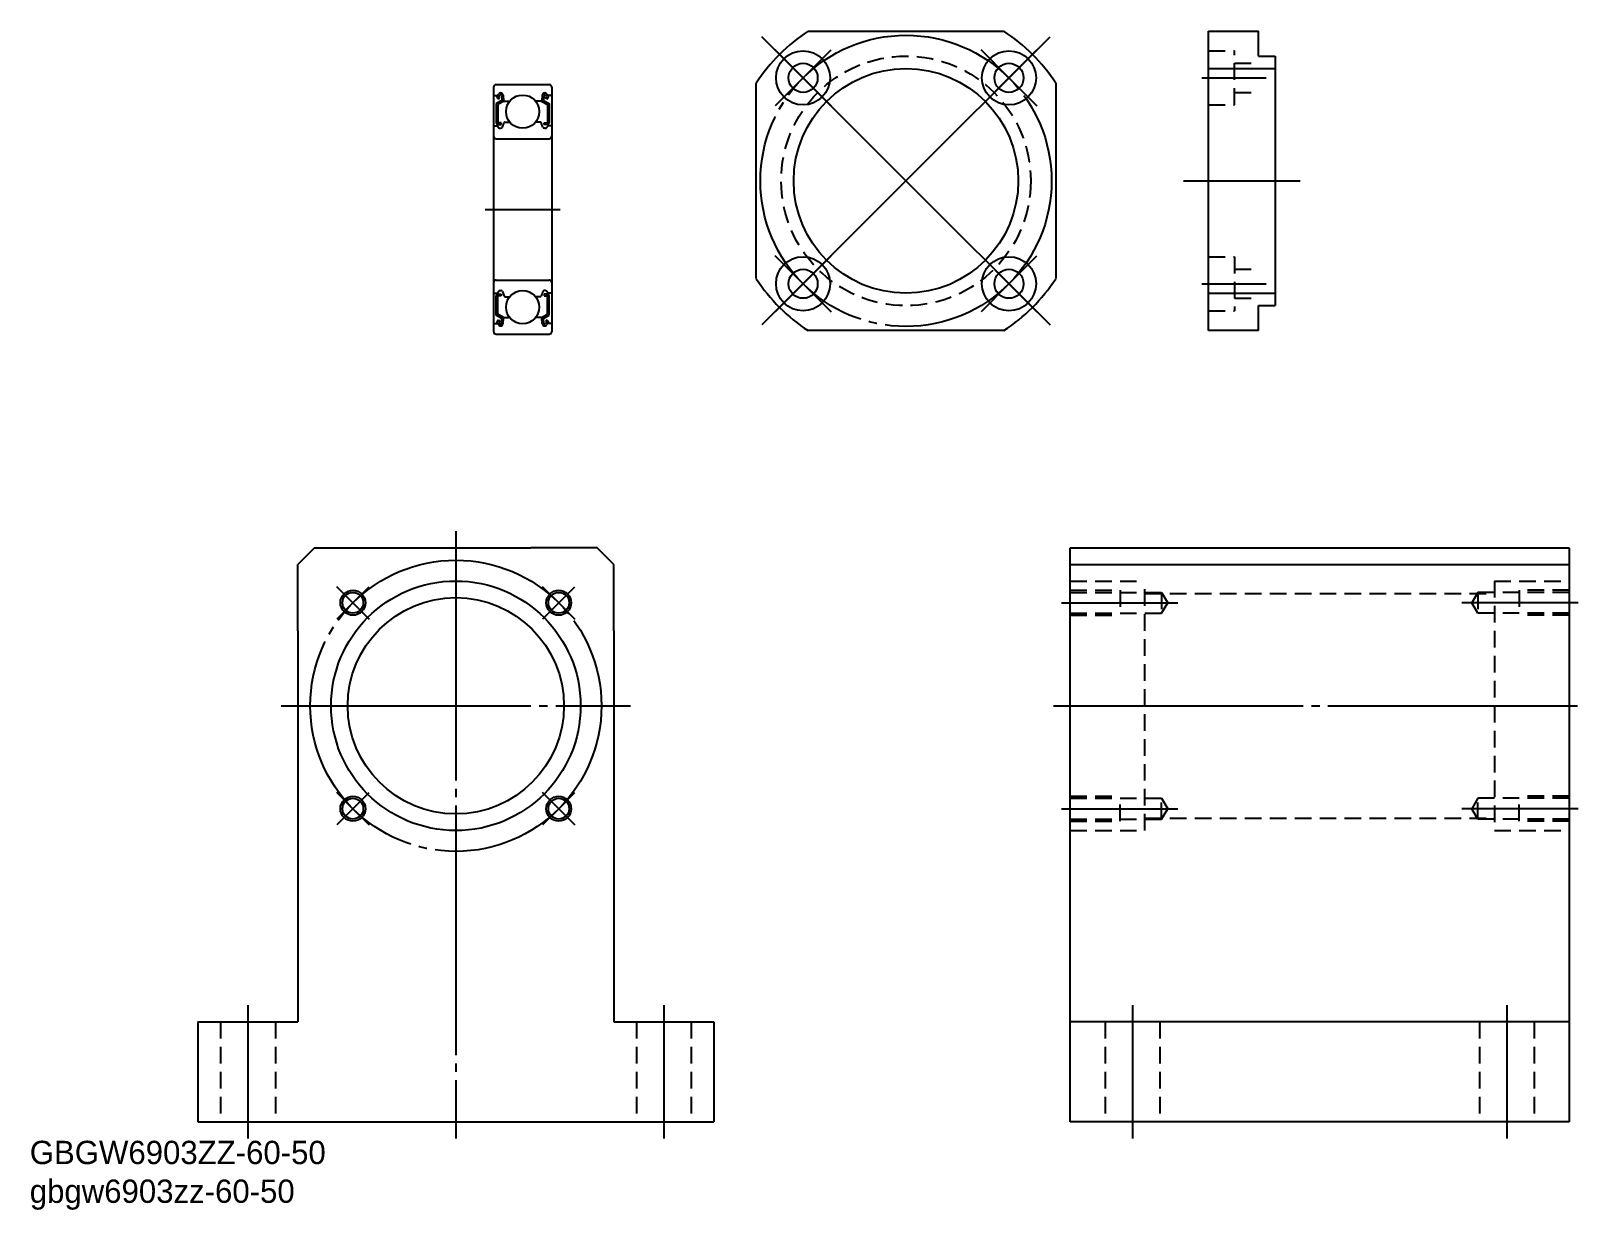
# Model space of a CAD drawing. Extents: x -139 to 48, y -37 to 104.
import ezdxf

# ---------------------------------------------------------------- set-up
doc = ezdxf.new("R2010")
doc.units = 0
doc.linetypes.add('CENTER', pattern=[33, 30, -1, 1, -1])
doc.linetypes.add('DASHED', pattern=[3, 2, -1])
doc.layers.get('0').update_dxf_attribs({"linetype": 'CONTINUOUS'})
doc.layers.add('CENTER', color=7, linetype='CONTINUOUS')

# ---------------------------------------------------------------- blocks, each defined once
blk = doc.blocks.new('*U2')
at = {"linetype": 'CONTINUOUS'}
for s, p in [('GBGW6903ZZ-60-50', (-139.33, -31.93)), ('gbgw6903zz-60-50', (-139.33, -36.59))]:
    blk.add_text(s, height=2.8, dxfattribs=at).set_placement(p)

msp = doc.modelspace()

# ---------------------------------------------------------------- linework, layer by layer
at = {"color": 7, "linetype": 'CONTINUOUS'}
for p, q in [((-45.75, 104.26), (-22.24, 104.26)), ((2.38, 68.26), (2.38, 104.26)), ((2.38, 104.26), (8.38, 104.26)), ((8.38, 101.26), (8.38, 104.26)), ((8.38, 101.26), (10.38, 101.26)), ((10.38, 101.26), (10.38, 71.26)), ((2.38, 99.76), (10.38, 99.76)), ((-52, 74.51), (-52, 98.02)), ((-16, 98.02), (-16, 74.51)), ((2.38, 72.76), (10.38, 72.76)), ((8.38, 68.26), (8.38, 71.26)), ((8.38, 71.26), (10.38, 71.26)), ((-22.24, 68.26), (-45.75, 68.26)), ((8.38, 68.26), (2.38, 68.26)), ((-105.11, 42.16), (-107.11, 40.16)), ((-105.11, 42.16), (-97.11, 42.16)), ((-97.11, 42.16), (-79.11, 42.16)), ((-71.11, 42.16), (-79.11, 42.16)), ((-69.11, 40.16), (-71.11, 42.16)), ((-14.27, 42.16), (45.73, 42.16)), ((-14.27, -26.84), (-14.27, 42.16)), ((45.73, 42.16), (45.73, -26.84)), ((-107.11, 32.16), (-107.11, 40.16)), ((-69.11, 32.16), (-69.11, 40.16)), ((-14.27, 40.16), (45.73, 40.16)), ((-107.11, 32.16), (-107.11, -14.84)), ((-69.11, 32.16), (-69.11, -14.84)), ((-119.11, -14.84), (-119.11, -26.84)), ((-119.11, -14.84), (-107.11, -14.84)), ((-69.11, -14.84), (-57.11, -14.84)), ((-57.11, -14.84), (-57.11, -26.84)), ((45.73, -14.84), (-14.27, -14.84)), ((-119.11, -26.84), (-57.11, -26.84)), ((45.73, -26.84), (-14.27, -26.84))]:
    msp.add_line(p, q, dxfattribs=at)
at = {"color": 3, "linetype": 'DASHED'}
for p, q in [((2.38, 101.89), (5.48, 101.89)), ((5.48, 95.39), (5.48, 101.89)), ((5.48, 100.39), (8.38, 100.39)), ((2.38, 95.39), (5.48, 95.39)), ((5.48, 96.89), (8.38, 96.89)), ((2.38, 77.14), (5.48, 77.14)), ((5.48, 77.14), (5.48, 70.64)), ((5.48, 75.64), (8.38, 75.64)), ((5.48, 72.14), (8.38, 72.14)), ((2.38, 70.64), (5.48, 70.64)), ((-14.27, 38.16), (-5.27, 38.16)), ((-5.27, 8.16), (-5.27, 38.16)), ((36.73, 38.16), (45.73, 38.16)), ((36.73, 38.16), (36.73, 8.16)), ((-14.27, 37.04), (-8.27, 37.04)), ((-14.27, 36.79), (-3.27, 36.79)), ((-8.27, 37.04), (-8.27, 34.04)), ((-5.27, 36.66), (36.73, 36.66)), ((-3.27, 36.79), (-2.54, 35.54)), ((-3.27, 36.79), (-3.27, 34.29)), ((-3.27, 34.29), (-2.54, 35.54)), ((34.73, 36.79), (34.01, 35.54)), ((34.73, 34.29), (34.01, 35.54)), ((45.73, 36.79), (34.73, 36.79)), ((34.73, 36.79), (34.73, 34.29)), ((45.73, 37.04), (39.73, 37.04)), ((39.73, 37.04), (39.73, 34.04)), ((-14.27, 34.29), (-3.27, 34.29)), ((-14.27, 34.04), (-8.27, 34.04)), ((45.73, 34.29), (34.73, 34.29)), ((45.73, 34.04), (39.73, 34.04)), ((-14.27, 12.29), (-8.27, 12.29)), ((-14.27, 12.04), (-3.27, 12.04)), ((-8.27, 9.29), (-8.27, 12.29)), ((-3.27, 12.04), (-2.54, 10.79)), ((-3.27, 9.54), (-3.27, 12.04)), ((34.73, 12.04), (34.01, 10.79)), ((45.73, 12.04), (34.73, 12.04)), ((34.73, 9.54), (34.73, 12.04)), ((45.73, 12.29), (39.73, 12.29)), ((39.73, 9.29), (39.73, 12.29)), ((-14.27, 9.54), (-3.27, 9.54)), ((-5.27, 9.66), (36.73, 9.66)), ((-3.27, 9.54), (-2.54, 10.79)), ((34.73, 9.54), (34.01, 10.79)), ((45.73, 9.54), (34.73, 9.54)), ((-14.27, 9.29), (-8.27, 9.29)), ((-14.27, 8.16), (-5.27, 8.16)), ((36.73, 8.16), (45.73, 8.16)), ((45.73, 9.29), (39.73, 9.29)), ((-116.41, -14.84), (-116.41, -26.84)), ((-109.81, -14.84), (-109.81, -26.84)), ((-66.41, -14.84), (-66.41, -26.84)), ((-59.81, -14.84), (-59.81, -26.84)), ((-10.07, -14.84), (-10.07, -26.84)), ((-3.47, -14.84), (-3.47, -26.84)), ((34.93, -14.84), (34.93, -26.84)), ((41.53, -14.84), (41.53, -26.84))]:
    msp.add_line(p, q, dxfattribs=at)
for p, q in [((-83.58, 97.53), (-83.58, 68.13)), ((-83.28, 97.83), (-76.88, 97.83)), ((-76.58, 97.53), (-76.58, 68.13)), ((-83.48, 96.53), (-83.12, 96.53)), ((-82.6, 95.93), (-83.25, 95.55)), ((-83.25, 95.55), (-83.25, 93.23)), ((-83.13, 96.51), (-82.96, 96.72)), ((-82.98, 96.1), (-83.12, 96.24)), ((-82.4, 95.81), (-83.05, 95.44)), ((-83.05, 95.44), (-83.05, 93.23)), ((-82.98, 96.39), (-82.81, 96.59)), ((-82.84, 96.25), (-82.98, 96.39)), ((-82.98, 96.1), (-82.84, 96.25)), ((-82.63, 96.53), (-82.6, 95.93)), ((-82.43, 96.55), (-82.38, 95.92)), ((-82.4, 96.17), (-82.4, 95.81)), ((-82.28, 95.83), (-81.64, 95.83)), ((-77.88, 95.83), (-78.52, 95.83)), ((-77.73, 96.55), (-77.78, 95.92)), ((-77.76, 96.17), (-77.76, 95.81)), ((-77.76, 95.81), (-77.11, 95.44)), ((-77.53, 96.53), (-77.56, 95.93)), ((-77.56, 95.93), (-76.91, 95.55)), ((-77.18, 96.39), (-77.35, 96.59)), ((-77.32, 96.25), (-77.18, 96.39)), ((-77.18, 96.1), (-77.32, 96.25)), ((-77.03, 96.51), (-77.2, 96.72)), ((-77.18, 96.1), (-77.04, 96.24)), ((-77.11, 95.44), (-77.11, 93.23)), ((-76.68, 96.53), (-77.04, 96.53)), ((-76.91, 95.55), (-76.91, 93.23)), ((-83.48, 92.88), (-83.13, 92.88)), ((-83.13, 92.88), (-82.94, 92.65)), ((-82.65, 93.23), (-83.05, 93.23)), ((-83.05, 93.03), (-82.65, 93.03)), ((-82.78, 92.58), (-82.69, 92.58)), ((-82.65, 93.03), (-82.65, 93.23)), ((-82.5, 92.71), (-82.3, 93.26)), ((-82.21, 93.33), (-81.64, 93.33)), ((-77.95, 93.33), (-78.52, 93.33)), ((-77.66, 92.71), (-77.86, 93.26)), ((-77.51, 93.03), (-77.51, 93.23)), ((-77.51, 93.23), (-77.11, 93.23)), ((-77.11, 93.03), (-77.51, 93.03)), ((-77.37, 92.58), (-77.47, 92.58)), ((-77.03, 92.88), (-77.22, 92.65)), ((-76.68, 92.88), (-77.03, 92.88)), ((-83.28, 91.33), (-76.88, 91.33)), ((-83.28, 74.33), (-76.88, 74.33)), ((-83.13, 72.78), (-82.94, 73.01)), ((-82.78, 73.08), (-82.69, 73.08)), ((-82.5, 72.95), (-82.3, 72.39)), ((-77.66, 72.95), (-77.86, 72.39)), ((-77.37, 73.08), (-77.47, 73.08)), ((-77.03, 72.78), (-77.22, 73.01)), ((-83.48, 72.78), (-83.13, 72.78)), ((-83.25, 70.1), (-83.25, 72.43)), ((-83.05, 72.63), (-82.65, 72.63)), ((-83.05, 70.22), (-83.05, 72.43)), ((-82.65, 72.43), (-83.05, 72.43)), ((-82.65, 72.63), (-82.65, 72.43)), ((-82.21, 72.33), (-81.64, 72.33)), ((-77.95, 72.33), (-78.52, 72.33)), ((-77.51, 72.63), (-77.51, 72.43)), ((-77.11, 72.63), (-77.51, 72.63)), ((-77.51, 72.43), (-77.11, 72.43)), ((-77.11, 70.22), (-77.11, 72.43)), ((-76.68, 72.78), (-77.03, 72.78)), ((-76.91, 70.1), (-76.91, 72.43)), ((-82.6, 69.73), (-83.25, 70.1)), ((-82.98, 69.55), (-83.12, 69.41)), ((-82.4, 69.84), (-83.05, 70.22)), ((-82.98, 69.55), (-82.84, 69.41)), ((-82.84, 69.41), (-82.98, 69.27)), ((-82.98, 69.27), (-82.81, 69.07)), ((-82.63, 69.13), (-82.6, 69.73)), ((-82.43, 69.1), (-82.38, 69.74)), ((-82.4, 69.48), (-82.4, 69.84)), ((-82.28, 69.83), (-81.64, 69.83)), ((-82.12, 69.83), (-82.12, 69.83)), ((-81.96, 69.83), (-81.96, 69.83)), ((-77.88, 69.83), (-78.52, 69.83)), ((-77.73, 69.1), (-77.78, 69.74)), ((-77.76, 69.84), (-77.11, 70.22)), ((-77.76, 69.48), (-77.76, 69.84)), ((-77.56, 69.73), (-76.91, 70.1)), ((-77.53, 69.13), (-77.56, 69.73)), ((-77.18, 69.27), (-77.35, 69.07)), ((-77.18, 69.55), (-77.32, 69.41)), ((-77.32, 69.41), (-77.18, 69.27)), ((-77.18, 69.55), (-77.04, 69.41)), ((-83.48, 69.13), (-83.12, 69.13)), ((-83.28, 67.83), (-76.88, 67.83)), ((-83.13, 69.14), (-82.96, 68.94)), ((-77.03, 69.14), (-77.2, 68.94)), ((-76.68, 69.13), (-77.04, 69.13))]:
    msp.add_line(p, q)
at = {"color": 7, "linetype": 'CONTINUOUS'}
for centre, radius in [((-46.37, 98.64), 3.25), ((-21.62, 98.64), 3.25), ((-46.37, 98.64), 1.75), ((-34, 86.26), 13.5), ((-21.62, 98.64), 1.75), ((-46.37, 73.89), 3.25), ((-21.62, 73.89), 3.25), ((-46.37, 73.89), 1.75), ((-21.62, 73.89), 1.75), ((-88.11, 23.16), 15), ((-100.49, 35.54), 1.25), ((-88.11, 23.16), 13), ((-75.74, 35.54), 1.25), ((-100.49, 10.79), 1.25), ((-75.74, 10.79), 1.25)]:
    msp.add_circle(centre, radius, dxfattribs=at)
at = {"color": 3, "linetype": 'DASHED'}
msp.add_circle((-34, 86.26), 15, dxfattribs=at)
for centre in [(-80.08, 94.58), (-80.08, 71.08)]:
    msp.add_circle(centre, 2)
at = {"color": 3, "linetype": 'CONTINUOUS'}
for centre in [(-100.49, 35.54), (-75.74, 35.54), (-100.49, 10.79), (-75.74, 10.79)]:
    msp.add_circle(centre, 1.5, dxfattribs=at)
at = {"color": 7, "linetype": 'CONTINUOUS'}
for start, end in [(123.1534, 146.8466), (33.1534, 56.8466), (213.1534, 236.8466), (303.1534, 326.8466)]:
    msp.add_arc((-34, 86.26), 21.5, start, end, dxfattribs=at)
for centre, radius, start, end in [((-83.28, 97.53), 0.3, 90, 180), ((-76.88, 97.53), 0.3, 0, 90), ((-83.48, 96.63), 0.1, 180, 270), ((-82.98, 96.39), 0.2, 140.1381, 225), ((-82.73, 96.53), 0.3, 4.9347, 140.1381), ((-82.73, 96.52), 0.1, 3.1015, 139.9514), ((-82.28, 95.93), 0.1, 184.9347, 269.9991), ((-77.88, 95.93), 0.1, 270.0009, 355.0653), ((-77.43, 96.53), 0.3, 39.8619, 175.0653), ((-77.43, 96.52), 0.1, 40.0486, 176.8985), ((-77.18, 96.39), 0.2, 315, 39.8619), ((-76.68, 96.63), 0.1, 270, 0), ((-83.48, 92.78), 0.1, 90, 180), ((-83.28, 91.63), 0.3, 180, 270), ((-83.05, 93.23), 0.2, 180, 270), ((-82.78, 92.78), 0.2, 219.9774, 270), ((-82.69, 92.78), 0.2, 270, 339.9912), ((-82.21, 93.23), 0.1, 90, 159.9912), ((-77.95, 93.23), 0.1, 20.0088, 90), ((-77.47, 92.78), 0.2, 200.0088, 270), ((-77.37, 92.78), 0.2, 270, 320.0226), ((-77.11, 93.23), 0.2, 270, 0), ((-76.88, 91.63), 0.3, 270, 0), ((-76.68, 92.78), 0.1, 0, 90), ((-83.28, 74.03), 0.3, 90, 180), ((-82.78, 72.88), 0.2, 90, 140.0226), ((-82.69, 72.88), 0.2, 20.0088, 90), ((-77.47, 72.88), 0.2, 90, 159.9912), ((-77.37, 72.88), 0.2, 39.9774, 90), ((-76.88, 74.03), 0.3, 0, 90), ((-83.48, 72.88), 0.1, 180, 270), ((-83.05, 72.43), 0.2, 90, 180), ((-82.21, 72.43), 0.1, 200.0088, 270), ((-77.95, 72.43), 0.1, 270, 339.9912), ((-77.11, 72.43), 0.2, 0, 90), ((-76.68, 72.88), 0.1, 270, 0), ((-82.98, 69.27), 0.2, 135, 219.8619), ((-82.28, 69.73), 0.1, 90.0009, 175.0653), ((-77.88, 69.73), 0.1, 4.9347, 89.9991), ((-77.18, 69.27), 0.2, 320.1381, 45), ((-83.48, 69.03), 0.1, 90, 180), ((-83.28, 68.13), 0.3, 180, 270), ((-82.73, 69.13), 0.3, 219.8619, 355.0653), ((-82.73, 69.13), 0.1, 220.0486, 356.8985), ((-77.43, 69.13), 0.3, 184.9347, 320.1381), ((-77.43, 69.13), 0.1, 183.1015, 319.9514), ((-76.88, 68.13), 0.3, 270, 0), ((-76.68, 69.03), 0.1, 0, 90)]:
    msp.add_arc(centre, radius, start, end)
at = {"layer": 'CENTER', "color": 1, "linetype": 'CENTER'}
for p, q in [((-34, 86.26), (-51.32, 103.59)), ((-34, 86.26), (-16.67, 103.59)), ((-46.37, 98.64), (-49.73, 102)), ((-46.37, 98.64), (-43.01, 102)), ((-21.62, 98.64), (-24.98, 102)), ((-21.62, 98.64), (-18.26, 102)), ((-46.37, 98.64), (-49.73, 95.28)), ((-46.37, 98.64), (-43.01, 95.28)), ((-21.62, 98.64), (-24.98, 95.28)), ((-21.62, 98.64), (-18.26, 95.28)), ((1.58, 98.64), (9.31, 98.64)), ((-34, 86.26), (-51.32, 68.94)), ((-34, 86.26), (-16.67, 68.94)), ((-0.62, 86.26), (13.38, 86.26)), ((-46.37, 73.89), (-49.73, 77.25)), ((-46.37, 73.89), (-43.01, 77.25)), ((-21.62, 73.89), (-24.98, 77.25)), ((-21.62, 73.89), (-18.26, 77.25)), ((-46.37, 73.89), (-49.73, 70.53)), ((-46.37, 73.89), (-43.01, 70.53)), ((-21.62, 73.89), (-24.98, 70.53)), ((-21.62, 73.89), (-18.26, 70.53)), ((1.58, 73.89), (9.31, 73.89)), ((-88.11, 44.16), (-88.11, -28.84)), ((-100.49, 35.54), (-102.43, 37.48)), ((-100.49, 35.54), (-98.54, 37.48)), ((-75.74, 35.54), (-77.68, 37.48)), ((-75.74, 35.54), (-73.8, 37.48)), ((-100.49, 35.54), (-102.43, 33.59)), ((-100.49, 35.54), (-98.54, 33.59)), ((-75.74, 35.54), (-77.68, 33.59)), ((-75.74, 35.54), (-73.8, 33.59)), ((-15.32, 35.54), (-2.54, 35.54)), ((-15.32, 35.54), (-1.33, 35.54)), ((46.79, 35.54), (32.8, 35.54)), ((46.79, 35.54), (34.01, 35.54)), ((-109.11, 23.16), (-67.11, 23.16)), ((-16.27, 23.16), (47.73, 23.16)), ((-100.49, 10.79), (-102.43, 12.73)), ((-100.49, 10.79), (-98.54, 12.73)), ((-75.74, 10.79), (-77.68, 12.73)), ((-75.74, 10.79), (-73.8, 12.73)), ((-100.49, 10.79), (-102.43, 8.85)), ((-100.49, 10.79), (-98.54, 8.85)), ((-75.74, 10.79), (-77.68, 8.85)), ((-75.74, 10.79), (-73.8, 8.85)), ((-15.32, 10.79), (-2.54, 10.79)), ((-15.32, 10.79), (-1.33, 10.79)), ((46.79, 10.79), (32.8, 10.79)), ((46.79, 10.79), (34.01, 10.79)), ((-113.11, -12.84), (-113.11, -28.84)), ((-63.11, -12.84), (-63.11, -28.84)), ((-6.77, -12.84), (-6.77, -28.84)), ((38.23, -12.84), (38.23, -28.84))]:
    msp.add_line(p, q, dxfattribs=at)
at = {"layer": 'CENTER'}
msp.add_line((-84.58, 82.83), (-75.58, 82.83), dxfattribs=at)
at = {"layer": 'CENTER', "color": 1, "linetype": 'CENTER'}
for centre in [(-34, 86.26), (-88.11, 23.16)]:
    msp.add_circle(centre, 17.5, dxfattribs=at)

# ---------------------------------------------------------------- block references
at = {"linetype": 'CONTINUOUS'}
msp.add_blockref('*U2', (0, 0), dxfattribs=at)

doc.saveas('drawing.dxf')
